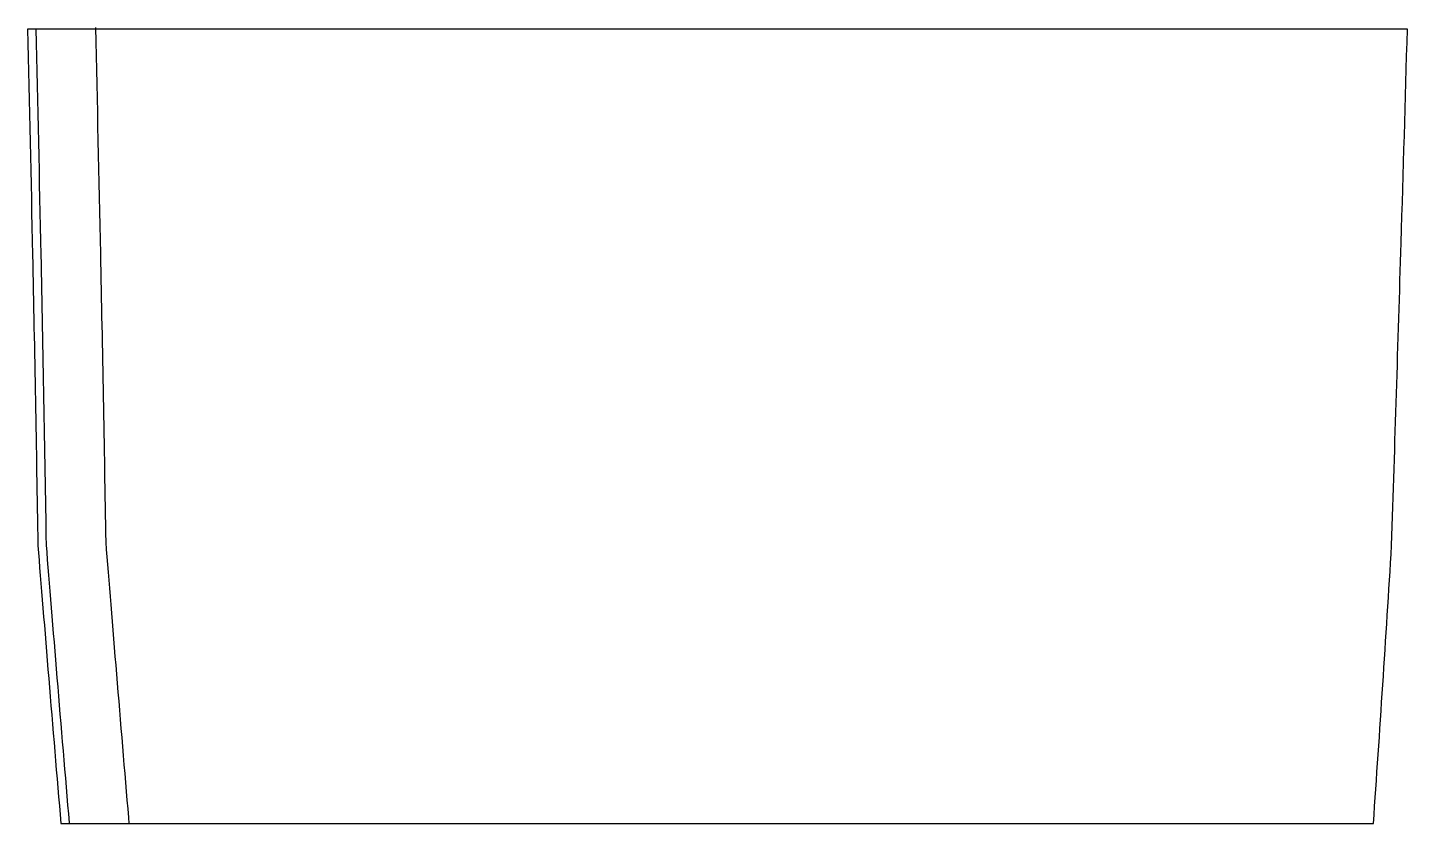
# Model space of a CAD drawing. Header units: inches. Extents: x -5 to 36.7, y 0 to 24.
import ezdxf

# ---------------------------------------------------------------- set-up
doc = ezdxf.new("R2010")
doc.units = ezdxf.units.IN
doc.layers.get('0').update_dxf_attribs({"linetype": 'CONTINUOUS'})

msp = doc.modelspace()

# ---------------------------------------------------------------- linework, layer by layer
for p, q in [((36.724, 24), (-4.956, 24)), ((-3.951, 0), (35.698, 0)), ((-3.702, 0.021), (-3.7, 0)), ((-1.909, 0.175), (-1.894, 0))]:
    msp.add_line(p, q)
for points, knots in [([(-4.956, 24), (-4.905, 21.729), (-4.854, 19.444), (-4.747, 14.275), (-4.692, 11.311), (-4.647, 8.4)], [-39.503966, -39.503966, -39.503966, -39.503966, -22.188219, -22.188219, 0, 0, 0, 0]), ([(-4.707, 24.006), (-4.655, 21.735), (-4.604, 19.449), (-4.557, 17.183), (-4.497, 14.283), (-4.442, 11.321), (-4.397, 8.412)], [-39.503966, -39.503966, -39.503966, -39.503966, -22.188219, -22.188219, -22.188219, -0.020857, -0.020857, -0.020857, -0.020857]), ([(-2.907, 24.047), (-2.855, 21.775), (-2.805, 19.488), (-2.758, 17.22), (-2.698, 14.337), (-2.643, 11.393), (-2.598, 8.499)], [-39.503966, -39.503966, -39.503966, -39.503966, -22.188219, -22.188219, -22.188219, -0.170822, -0.170822, -0.170822, -0.170822]), ([(36.248, 8.4), (36.348, 11.512), (36.442, 14.483), (36.601, 19.707), (36.664, 21.85), (36.724, 24)], [-44.622589, -44.622589, -44.622589, -44.622589, -21.304203, -21.304203, -4.865108, -4.865108, -4.865108, -4.865108])]:
    msp.add_open_spline(points, degree=3, knots=knots)
for points in [[(-4.647, 8.4), (-4.458, 6.076), (-4.192, 2.808), (-3.951, 0)], [(-4.397, 8.412), (-4.208, 6.089), (-3.943, 2.826), (-3.702, 0.021)], [(-2.598, 8.499), (-2.41, 6.18), (-2.147, 2.95), (-1.909, 0.175)], [(35.698, 0), (35.891, 2.764), (36.076, 5.601), (36.248, 8.4)]]:
    msp.add_open_spline(points, degree=3)

doc.saveas('drawing.dxf')
